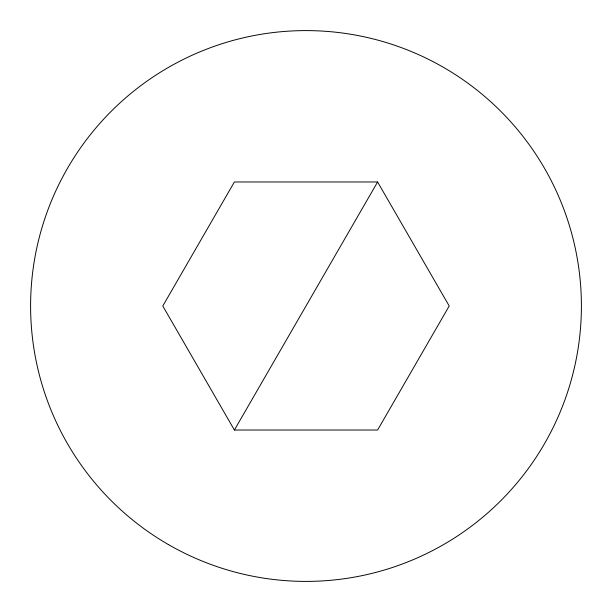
<?xml version="1.0" encoding="UTF-8"?>
<svg xmlns="http://www.w3.org/2000/svg" width="612" height="612" viewBox="0 0 612 612"><rect width="100%" height="100%" fill="white"/><g stroke="black" fill="none" stroke-linecap="round" stroke-linejoin="round"><path stroke-width="0.92" d="M234.396 430.022L377.604 181.978L449.208 306L377.604 430.022L234.396 430.022L162.792 306L234.396 181.978L377.604 181.978M168.3 544.504A275.4 275.4 0 0 0 581.4 306A275.4 275.4 0 0 0 168.3 67.496A275.4 275.4 0 0 0 168.3 544.504"/></g></svg>
